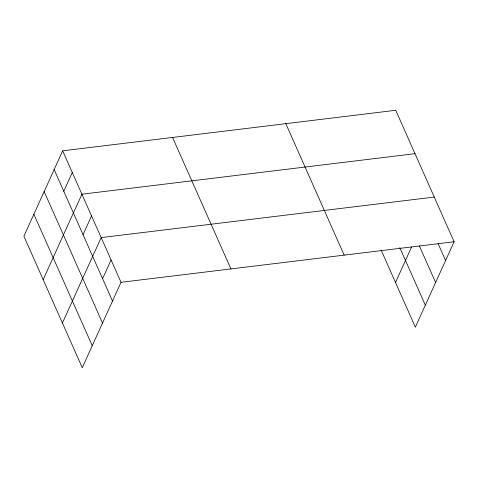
<?xml version="1.0" encoding="UTF-8"?>
<svg xmlns="http://www.w3.org/2000/svg" width="478" height="478" viewBox="0 0 478 478"><rect width="100%" height="100%" fill="white"/><g stroke="black" fill="none" stroke-linecap="round" stroke-linejoin="round"><path stroke-width="0.72" d="M62.648 150.827L23.9 236.24L82.264 367.713L121.012 282.301L62.648 150.827L395.736 110.287L454.1 241.76L415.352 327.173L381.068 249.934M63.771 191.266L72.274 172.522M43.163 279.624L81.905 194.211L414.994 153.671M83.035 234.65L91.537 215.907M62.421 323.014L101.169 237.602L434.257 197.061M102.585 278.692L111.087 259.948M395.509 282.474L411.54 247.138M121.012 282.301L454.1 241.76M438.081 243.571L445.598 260.504M419.379 245.931L435.619 282.504M399.775 247.592L425.336 305.173M285.814 123.665L344.178 255.138M172.564 137.449L230.928 268.923M54.145 169.571L112.509 301.044M44.161 191.57L102.525 323.044M33.878 214.24L92.248 345.714"/></g></svg>
